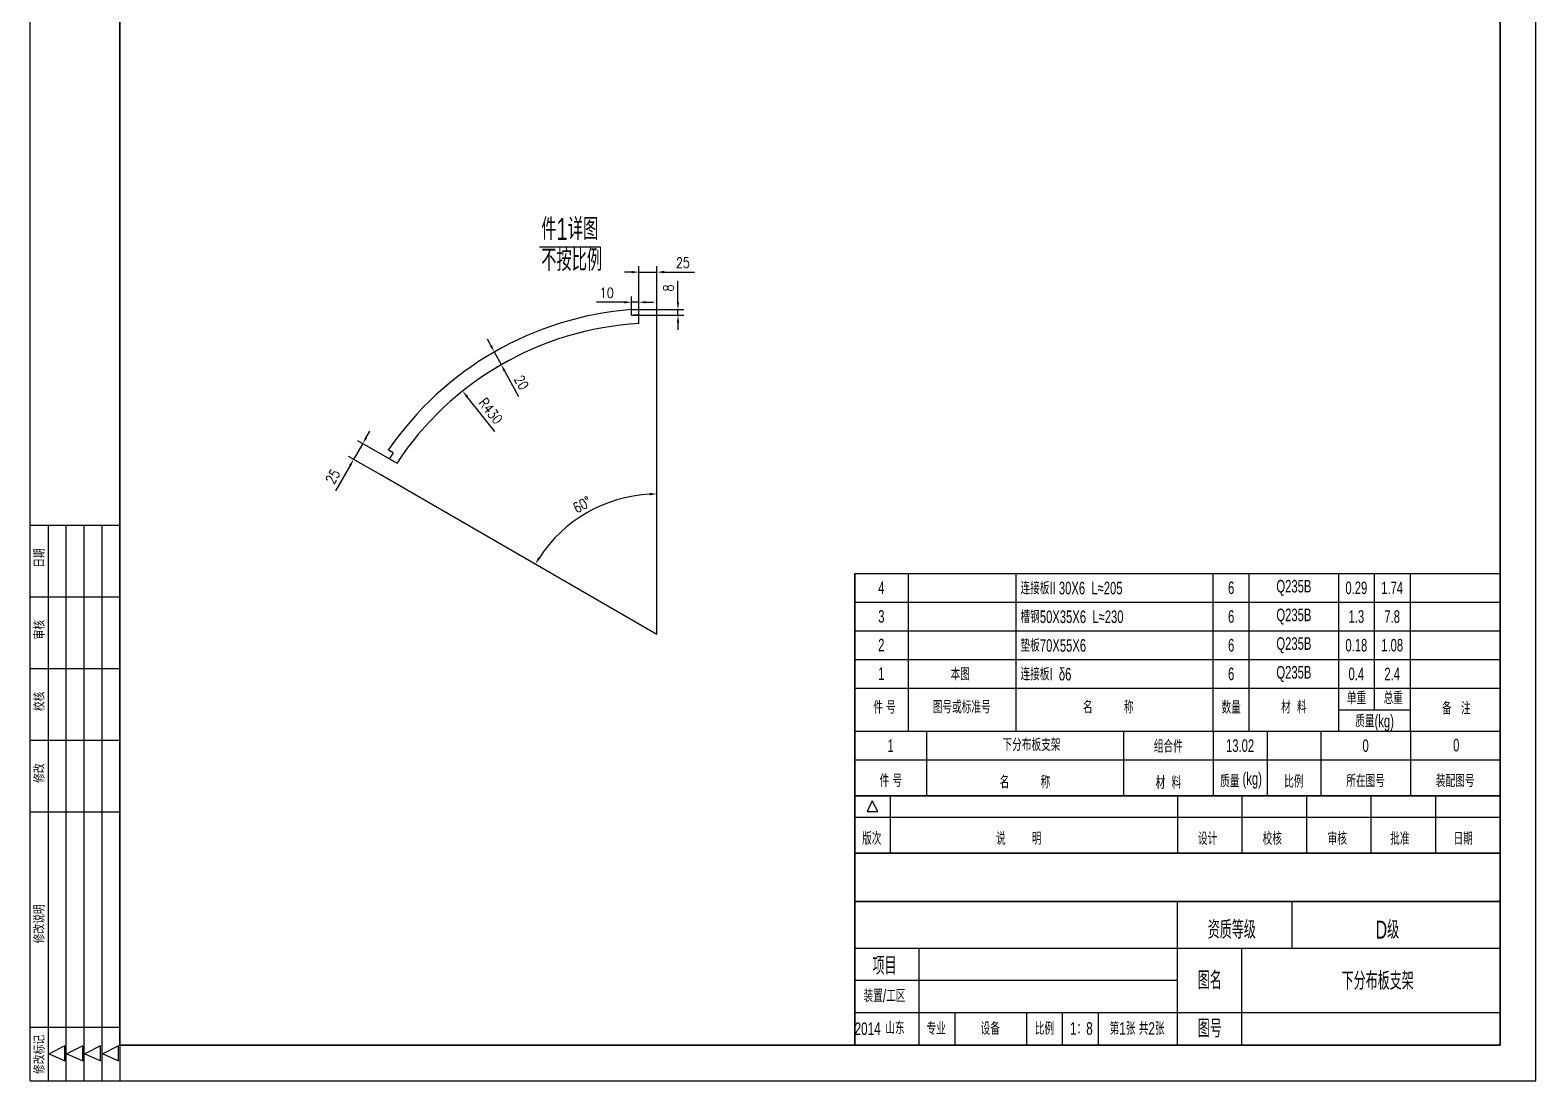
# Model space of a CAD drawing. Header units: millimetres. Extents: x 174648 to 205929, y -160248 to -145891.
# Drawn here: x 198610 to 200689, y -160222 to -158772 of the extents above; entities that cross this region are included whole.
import ezdxf
from ezdxf.enums import TextEntityAlignment as Align

# ---------------------------------------------------------------- set-up
doc = ezdxf.new("R2010")
doc.units = ezdxf.units.MM
doc.layers.add('图层1', color=4, linetype='Continuous', lineweight=35)
doc.styles.add('TH_GBDIM', font='romans.shx', dxfattribs={"width": 0.8, "bigfont": 'gbcbig.shx'})
doc.styles.add('样式 3.5', font='roms.shx', dxfattribs={"width": 0.7, "height": 3.5, "bigfont": 'hztxt.shx'})
doc.styles.add('样式 5', font='roms.shx', dxfattribs={"width": 0.67, "height": 5, "bigfont": 'hztxt.shx'})
doc.dimstyles.new('TH_GBDIM', dxfattribs={"dimtxt": 3.5, "dimasz": 2.5, "dimexe": 2, "dimexo": 0, "dimgap": 1.5, "dimtad": 1, "dimdec": 1, "dimzin": 0, "dimdsep": 46, "dimtxsty": 'TH_GBDIM', "dimcen": 2.5, "dimclrd": 130, "dimclre": 130, "dimclrt": 3, "dimadec": 0, "dimazin": 0, "dimtfac": 0.714286, "dimtdec": 1, "dimtmove": 0, "dimatfit": 3, "dimfxl": 0, "dimtzin": 0, "dimlwd": -1, "dimlwe": -1, "dimarcsym": 0})

# ---------------------------------------------------------------- blocks, each defined once
blk = doc.blocks.new('*D504')
at = {"color": 130, "linetype": 'Continuous'}
for p, q in [((199245.7, -159207.2), (199240.9, -159198.4)), ((199260.6, -159210.4), (199243.4, -159219.8)), ((199250.5, -159215.9), (199260, -159233.5)), ((199264.8, -159242.3), (199283.9, -159277.6))]:
    blk.add_line(p, q, dxfattribs=at)
at = {"color": 130}
blk.add_line((199270.1, -159228), (199253, -159237.3), dxfattribs=at)
for points in [[(199247.2, -159206.4), (199244.2, -159207.9), (199250.5, -159215.9)], [(199266.2, -159241.5), (199263.3, -159243.1), (199260, -159233.5)]]:
    blk.add_solid(points, dxfattribs=at)
at = {"layer": 'Defpoints', "color": 0}
for p in [(199260.6, -159210.4), (199270.1, -159228), (199260, -159233.5)]:
    blk.add_point(p, dxfattribs=at)
at = {"color": 3, "insert": (199288.1, -159258.2), "char_height": 14, "attachment_point": 5, "rotation": 298.4633, "style": 'TH_GBDIM', "bg_fill": 3, "box_fill_scale": 1.1, "bg_fill_color": 256, "bg_fill_true_color": 13158600, "bg_fill_transparency": 0}
blk.add_mtext('20', dxfattribs=at)
blk = doc.blocks.new('*D505')
at = {"color": 130, "linetype": 'Continuous'}
for p, q in [((199440.1, -159105.8), (199430.1, -159105.8)), ((199450.1, -159164.8), (199450.1, -159097.8)), ((199450.1, -159105.8), (199475.1, -159105.8)), ((199485.1, -159105.8), (199526.8, -159105.8))]:
    blk.add_line(p, q, dxfattribs=at)
at = {"color": 130}
blk.add_line((199475.1, -159164.8), (199475.1, -159097.8), dxfattribs=at)
for points in [[(199440.1, -159104.2), (199440.1, -159107.5), (199450.1, -159105.8)], [(199485.1, -159104.2), (199485.1, -159107.5), (199475.1, -159105.8)]]:
    blk.add_solid(points, dxfattribs=at)
at = {"layer": 'Defpoints', "color": 0}
for p in [(199475.1, -159105.8), (199450.1, -159164.8), (199475.1, -159164.8)]:
    blk.add_point(p, dxfattribs=at)
at = {"color": 3, "insert": (199510.9, -159092.8), "char_height": 14, "attachment_point": 5, "style": 'TH_GBDIM', "bg_fill": 3, "box_fill_scale": 1.1, "bg_fill_color": 256, "bg_fill_true_color": 13158600, "bg_fill_transparency": 0}
blk.add_mtext('{25}{}{}', dxfattribs=at)
blk = doc.blocks.new('*D506')
at = {"color": 130, "linetype": 'Continuous'}
for p, q in [((199073.8, -159334), (199078.8, -159325.3)), ((199068.8, -159342.6), (199056.3, -159364.3)), ((199115.8, -159369.8), (199061.9, -159338.6)), ((199051.3, -159373), (199031.3, -159407.7))]:
    blk.add_line(p, q, dxfattribs=at)
at = {"color": 130}
blk.add_line((199103.3, -159391.4), (199049.4, -159360.3), dxfattribs=at)
for points in [[(199072.4, -159333.1), (199075.3, -159334.8), (199068.8, -159342.6)], [(199049.9, -159372.1), (199052.8, -159373.8), (199056.3, -159364.3)]]:
    blk.add_solid(points, dxfattribs=at)
at = {"layer": 'Defpoints', "color": 0}
for p in [(199056.3, -159364.3), (199115.8, -159369.8), (199103.3, -159391.4)]:
    blk.add_point(p, dxfattribs=at)
at = {"color": 3, "insert": (199027.5, -159388.2), "char_height": 14, "attachment_point": 5, "rotation": 60, "style": 'TH_GBDIM', "bg_fill": 3, "box_fill_scale": 1.1, "bg_fill_color": 256, "bg_fill_true_color": 13158600, "bg_fill_transparency": 0}
blk.add_mtext('25', dxfattribs=at)
blk = doc.blocks.new('*D507')
at = {"color": 130, "linetype": 'Continuous'}
for p, q in [((199430.1, -159147.4), (199391.5, -159147.4)), ((199450.1, -159147.4), (199440.1, -159147.4)), ((199450.1, -159164.8), (199450.1, -159139.4)), ((199460.1, -159147.4), (199470.1, -159147.4))]:
    blk.add_line(p, q, dxfattribs=at)
at = {"color": 130}
blk.add_line((199440.1, -159164.8), (199440.1, -159139.4), dxfattribs=at)
for points in [[(199430.1, -159145.8), (199430.1, -159149.1), (199440.1, -159147.4)], [(199460.1, -159145.8), (199460.1, -159149.1), (199450.1, -159147.4)]]:
    blk.add_solid(points, dxfattribs=at)
at = {"layer": 'Defpoints', "color": 0}
for p in [(199440.1, -159147.4), (199440.1, -159164.8), (199450.1, -159164.8)]:
    blk.add_point(p, dxfattribs=at)
at = {"color": 3, "insert": (199405.8, -159134.4), "char_height": 14, "attachment_point": 5, "style": 'TH_GBDIM', "bg_fill": 3, "box_fill_scale": 1.1, "bg_fill_color": 256, "bg_fill_true_color": 13158600, "bg_fill_transparency": 0}
blk.add_mtext('10', dxfattribs=at)
blk = doc.blocks.new('*D508')
at = {"color": 130, "linetype": 'Continuous'}
for p, q in [((199504.1, -159147.4), (199504.1, -159117.9)), ((199440.1, -159165.4), (199512.1, -159165.4)), ((199504.1, -159165.4), (199504.1, -159157.4)), ((199504.1, -159175.4), (199504.1, -159185.4))]:
    blk.add_line(p, q, dxfattribs=at)
at = {"color": 130}
blk.add_line((199440.1, -159157.4), (199512.1, -159157.4), dxfattribs=at)
for points in [[(199502.5, -159147.4), (199505.8, -159147.4), (199504.1, -159157.4)], [(199502.5, -159175.4), (199505.8, -159175.4), (199504.1, -159165.4)]]:
    blk.add_solid(points, dxfattribs=at)
at = {"layer": 'Defpoints', "color": 0}
for p in [(199440.1, -159157.4), (199440.1, -159165.4), (199504.1, -159157.4)]:
    blk.add_point(p, dxfattribs=at)
at = {"color": 3, "insert": (199491.1, -159127.7), "char_height": 14, "attachment_point": 5, "rotation": 90, "style": 'TH_GBDIM', "bg_fill": 3, "box_fill_scale": 1.1, "bg_fill_color": 256, "bg_fill_true_color": 13158600, "bg_fill_transparency": 0}
blk.add_mtext('8', dxfattribs=at)
blk = doc.blocks.new('*D509')
at = {"color": 130, "linetype": 'Continuous'}
blk.add_line((199251.4, -159325.9), (199213, -159277.8), dxfattribs=at)
at = {"color": 130}
blk.add_solid([(199214.3, -159276.8), (199211.7, -159278.9), (199206.8, -159270)], dxfattribs=at)
at = {"layer": 'Defpoints', "color": 0}
for p in [(199206.8, -159270), (199475.1, -159606.1)]:
    blk.add_point(p, dxfattribs=at)
at = {"color": 3, "insert": (199245.5, -159297.6), "char_height": 14, "attachment_point": 5, "rotation": 308.6007, "style": 'TH_GBDIM', "bg_fill": 3, "box_fill_scale": 1.1, "bg_fill_color": 256, "bg_fill_true_color": 13158600, "bg_fill_transparency": 0}
blk.add_mtext('R430', dxfattribs=at)
blk = doc.blocks.new('*D510')
at = {"color": 130, "linetype": 'Continuous'}
blk.add_arc((199475.1, -159606.1), 194, 92.9538, 147.0462, dxfattribs=at)
at = {"color": 130}
for points in [[(199465, -159410.6), (199465.1, -159414), (199475.1, -159412.1)], [(199313.7, -159501.4), (199310.9, -159499.7), (199307.1, -159509.1)]]:
    blk.add_solid(points, dxfattribs=at)
at = {"layer": 'Defpoints', "color": 0}
for p in [(199475.1, -159156.1), (199092.9, -159385.4), (199408.7, -159423.8), (199475.1, -159606.1), (199475.1, -159606.1)]:
    blk.add_point(p, dxfattribs=at)
at = {"color": 3, "insert": (199371.6, -159426.8), "char_height": 14, "attachment_point": 5, "rotation": 30, "style": 'TH_GBDIM', "bg_fill": 3, "box_fill_scale": 1.1, "bg_fill_color": 256, "bg_fill_true_color": 13158600, "bg_fill_transparency": 0}
blk.add_mtext('60°', dxfattribs=at)

msp = doc.modelspace()

# ---------------------------------------------------------------- linework, layer by layer
at = {"color": 7, "linetype": 'Continuous'}
for p, q in [((198609.6, -160222.4), (198609.6, -157282.1)), ((200688.6, -160222.4), (200688.6, -157282.1)), ((198609.6, -159455.1), (198733.4, -159455.1)), ((198634.4, -159455.1), (198634.4, -160222.4)), ((198659.1, -159455.1), (198659.1, -160222.4)), ((198683.9, -159455.1), (198683.9, -160222.4)), ((198708.6, -159455.1), (198708.6, -160222.4)), ((198609.6, -159554.1), (198733.4, -159554.1)), ((198609.6, -159653.1), (198733.4, -159653.1)), ((198609.6, -159752.1), (198733.4, -159752.1)), ((198609.6, -159851.1), (198733.4, -159851.1)), ((198609.6, -160148.1), (198733.4, -160148.1)), ((198609.6, -160222.4), (200688.6, -160222.4))]:
    msp.add_line(p, q, dxfattribs=at)
for p, q in [((199312.8, -159070.9), (199397, -159070.9)), ((199440.1, -159165.4), (199440.1, -159157.4)), ((199450.1, -159176.8), (199450.1, -159164.8)), ((199111, -159355.4), (199104, -159351.4)), ((199115.8, -159369.8), (199105.4, -159363.8)), ((199748.1, -159521.9), (200639.1, -159521.9)), ((199822.4, -159739.7), (199822.4, -159521.9)), ((199970.9, -159739.7), (199970.9, -159521.9)), ((200243.1, -159739.7), (200243.1, -159521.9)), ((200292.6, -159739.7), (200292.6, -159521.9)), ((200416.4, -159739.7), (200416.4, -159521.9)), ((200465.9, -159710), (200465.9, -159521.9)), ((200515.4, -159739.7), (200515.4, -159521.9)), ((199748.1, -159561.5), (200639.1, -159561.5)), ((199748.1, -159601.1), (200639.1, -159601.1)), ((199748.1, -159640.7), (200639.1, -159640.7)), ((199748.1, -159680.3), (200639.1, -159680.3)), ((200416.4, -159710), (200515.4, -159710)), ((199748.1, -159739.7), (200639.1, -159739.7)), ((199748.1, -159828.8), (200639.1, -159828.8)), ((199797.6, -159908), (199797.6, -159828.8)), ((200193.6, -159828.8), (200193.6, -159908)), ((200282.7, -159828.8), (200282.7, -159908)), ((200371.8, -159828.8), (200371.8, -159908)), ((200460.9, -159828.8), (200460.9, -159908)), ((200550, -159828.8), (200550, -159908)), ((199748.1, -159841.7), (199748.1, -159866.5)), ((199772.2, -159835.6), (199765.4, -159850.7)), ((199765.4, -159850.7), (199779.9, -159850.7)), ((199779.9, -159850.7), (199772.2, -159835.6)), ((199748.1, -159858.5), (200639.1, -159858.5)), ((200193.6, -160172.9), (200193.6, -159974.9)), ((200352, -160039.2), (200352, -159974.9)), ((199748.1, -160039.2), (200639.1, -160039.2)), ((199837.2, -160172.9), (199837.2, -160039.2)), ((200282.7, -160172.9), (200282.7, -160039.2)), ((200193.6, -160083.8), (199748.1, -160083.8)), ((200639.1, -160128.3), (199748.1, -160128.3)), ((199886.7, -160172.9), (199886.7, -160128.3)), ((199985.7, -160172.9), (199985.7, -160128.3)), ((200035.2, -160172.9), (200035.2, -160128.3)), ((200084.7, -160172.9), (200084.7, -160128.3)), ((198657.5, -160173.8), (198635.8, -160184.9)), ((198635.8, -160184.9), (198657.5, -160194.7)), ((198657.5, -160194.7), (198657.5, -160173.8)), ((198682.2, -160173.8), (198660.5, -160184.9)), ((198660.5, -160184.9), (198682.2, -160194.7)), ((198682.2, -160194.7), (198682.2, -160173.8)), ((198707, -160173.8), (198685.3, -160184.9)), ((198685.3, -160184.9), (198707, -160194.7)), ((198707, -160194.7), (198707, -160173.8)), ((198731.7, -160173.8), (198710, -160184.9)), ((198710, -160184.9), (198731.7, -160194.7)), ((198731.7, -160194.7), (198731.7, -160173.8)), ((198733.4, -160172.9), (198733.4, -160222.4))]:
    msp.add_line(p, q)
at = {"color": 1, "ltscale": 1.5}
for q in [(199475.1, -159156.1), (199092.9, -159385.4)]:
    msp.add_line((199475.1, -159606.1), q, dxfattribs=at)
at = {"color": 4}
for p, q in [((199748.1, -159683.3), (199748.1, -159708.1)), ((199748.1, -159683.3), (199748.1, -159708.1)), ((199748.1, -159683.3), (199748.1, -159708.1)), ((199748.1, -159722.9), (199748.1, -159747.7))]:
    msp.add_line(p, q, dxfattribs=at)
for points in [[(199847.1, -159739.7), (199847.1, -159828.8)], [(200119.4, -159739.7), (200119.4, -159828.8)], [(200243.1, -159739.7), (200243.1, -159828.8)], [(200317.4, -159739.7), (200317.4, -159828.8)], [(200391.6, -159739.7), (200391.6, -159828.8)], [(200515.4, -159739.7), (200515.4, -159828.8)], [(199748.1, -159779.3), (200639.1, -159779.3)]]:
    msp.add_lwpolyline(points)
for radius, start, end in [(450, 94.4608, 145.5392), (442, 93.2424, 94.5418), (430, 93.333, 146.667), (442, 145.4582, 146.7576)]:
    msp.add_arc((199475.1, -159606.1), radius, start, end)
at = {"layer": '图层1'}
for p, q in [((198733.4, -157331.6), (198733.4, -160172.9)), ((200639.1, -160172.9), (200639.1, -157331.6)), ((200639.1, -160172.9), (200639.1, -157331.6)), ((199748.1, -159866.5), (199748.1, -159521.9)), ((199748.1, -159908), (199748.1, -159531.8)), ((199748.1, -159908), (199748.1, -159531.8)), ((199748.1, -159828.8), (200639.1, -159828.8)), ((200639.1, -159908), (199748.1, -159908)), ((199748.1, -159908), (199748.1, -159974.9)), ((199748.1, -159908), (199748.1, -159974.9)), ((199748.1, -159974.9), (200639.1, -159974.9)), ((199748.1, -159974.9), (200639.1, -159974.9)), ((200639.1, -159974.9), (199748.1, -159974.9)), ((199748.1, -160172.9), (199748.1, -159974.9)), ((198733.4, -160172.9), (200639.1, -160172.9))]:
    msp.add_line(p, q, dxfattribs=at)

# ---------------------------------------------------------------- texts
at = {"style": '样式 3.5', "width": 0.67}
for s, height, p in [('4', 17.3, (199780.6, -159550.1)), ('连接板II 30X6  L≈205', 17.325, (199977, -159550.7)), ('3', 17.3, (199780.6, -159589.7)), ('槽钢50X35X6  L≈230', 17.325, (199977, -159590.3)), ('2', 17.3, (199780.6, -159629.3)), ('垫板70X55X6', 17.33, (199977, -159629.9)), ('1', 17.3, (199780.6, -159668.9)), ('本图', 17.33, (199880.5, -159669.5)), ('连接板I  δ6', 17.33, (199977, -159669.5)), ('下分布板支架', 17.33, (199952.1, -159767)), ('(kg)', 17.32, (200283.6, -159813.7))]:
    msp.add_text(s, height=height, dxfattribs=at).set_placement(p)
for s, height, p in [('6', 17.3, (200267.9, -159541.7)), ('Q235B', 17.33, (200354.5, -159541.7)), ('6', 17.3, (200267.9, -159581.3)), ('Q235B', 17.33, (200354.5, -159581.3)), ('6', 17.3, (200267.9, -159620.9)), ('Q235B', 17.33, (200354.5, -159620.9)), ('6', 17.3, (200267.9, -159660.5)), ('Q235B', 17.33, (200354.5, -159660.5)), ('单重', 17.32, (200441, -159693)), ('总重', 17.32, (200491.7, -159692.9)), ('件 号', 17.32, (199789.3, -159705.9)), ('图号或标准号', 17.32, (199895.9, -159705.4)), ('名          称', 17.325, (200098.2, -159705.5)), ('数量', 17.32, (200267.9, -159705.9)), ('材  料', 17.32, (200354.5, -159705.4)), ('备   注', 17.32, (200578.8, -159707.1)), ('质量(kg)', 17.32, (200465.9, -159727.4)), ('组合件', 17.32, (200181.2, -159759.5)), ('0', 17.3, (200578.6, -159758.8)), ('1', 17.3, (199797.6, -159759.5)), ('13.02', 17.33, (200280.2, -159759.5)), ('0', 17.3, (200453.5, -159759.5)), ('件 号', 17.32, (199798, -159807)), ('名          称', 17.325, (199983.2, -159808.9)), ('材  料', 17.32, (200181.2, -159809.8)), ('质量', 17.32, (200266, -159807.7)), ('比例', 17.32, (200354.5, -159808.1)), ('所在图号', 17.32, (200453.5, -159807.3)), ('装配图号', 17.32, (200577.2, -159807.3))]:
    msp.add_text(s, height=height, dxfattribs=at).set_placement(p, align=Align.MIDDLE)
at = {"color": 1, "style": '样式 3.5', "width": 0.67}
for s, p in [('0.29', (200440.7, -159541.7)), ('1.74', (200490.2, -159541.7)), ('1.3', (200440.7, -159581.3)), ('7.8', (200490.2, -159581.3)), ('0.18', (200440.7, -159620.9)), ('1.08', (200490.2, -159620.9)), ('0.4', (200440.7, -159660.5)), ('2.4', (200490.2, -159660.5))]:
    msp.add_text(s, height=17.33, dxfattribs=at).set_placement(p, align=Align.MIDDLE)
at = {"char_height": 30, "width": 314.203, "attachment_point": 1, "style": '样式 3.5'}
for s, insert in [('件1详图', (199315.4, -159031.3)), ('不按比例', (199315.4, -159074.2))]:
    msp.add_mtext(s, dxfattribs=dict(at, insert=insert))
at = {"char_height": 14.85, "attachment_point": 5, "rotation": 90, "style": '样式 3.5'}
for s, insert in [('日期', (198622.3, -159500.4)), ('审核', (198622.3, -159599.4)), ('校核', (198622.3, -159698.4)), ('修改', (198622.3, -159797.4)), ('修改说明', (198622.3, -160005.5)), ('修改标记', (198622.3, -160185.8))]:
    msp.add_mtext(s, dxfattribs=dict(at, insert=insert))
at = {"attachment_point": 5}
for s, insert, char_height, style in [('版次', (199771.7, -159887.9), 17.32, '样式 3.5'), ('说        明', (199974.6, -159887.9), 17.32, '样式 3.5'), ('设计', (200235.4, -159887.9), 17.32, '样式 3.5'), ('校核', (200324.7, -159887.9), 17.32, '样式 3.5'), ('审核', (200414.4, -159887.9), 17.32, '样式 3.5'), ('批准', (200500.8, -159887.9), 17.32, '样式 3.5'), ('日期', (200588.2, -159887.9), 17.32, '样式 3.5'), ('资质等级', (200268.8, -160013.7), 24.75, '样式 5'), ('D级', (200483.5, -160013.7), 24.75, '样式 5'), ('项目', (199789.3, -160063.4), 24.75, '样式 5'), ('图名', (200238.4, -160083.6), 24.75, '样式 5'), ('下分布板支架', (200470.2, -160084.3), 24.75, '样式 5'), ('装置/工区', (199789.3, -160105), 17.32, '样式 3.5'), ('2014', (199765.9, -160150.4), 17.32, '样式 3.5'), ('山东', (199803.7, -160149.3), 17.32, '样式 3.5'), ('专业', (199860.7, -160150.1), 17.32, '样式 3.5'), ('设备', (199935.2, -160150.1), 17.32, '样式 3.5'), ('比例', (200010.1, -160150.1), 17.32, '样式 3.5'), ('1：8', (200061.1, -160150.1), 17.32, '样式 3.5'), ('第1张 共2张', (200138, -160150.1), 17.32, '样式 3.5'), ('图号', (200238.4, -160150.1), 24.75, '样式 5')]:
    msp.add_mtext(s, dxfattribs=dict(at, insert=insert, char_height=char_height, style=style))

# ---------------------------------------------------------------- next in the draw order: dimensions: what is measured, and where the dimension line sits
dim = msp.add_linear_dim(base=(199475.1, -159105.8), p1=(199450.1, -159164.8), p2=(199475.1, -159164.8), text='{<>}{}{}', dimstyle='TH_GBDIM', override={"dimscale": 4, "dimgap": 1.5, "dimtad": 1, "dimjust": 0, "dimdec": 0, "dimlfac": 1, "dimse1": 0, "dimse2": 0, "dimsd1": 0, "dimsd2": 0, "dimtfill": 1})
dim.commit()
dim.dimension.update_dxf_attribs({"geometry": '*D505', "text_midpoint": (199510.9, -159092.8)})
for p1, p2, distance, picture, middle in [((199260.6, -159210.4), (199270.1, -159228), -11.5, '*D504', (199288.1, -159258.2)), ((199115.8, -159369.8), (199103.3, -159391.4), -54.2, '*D506', (199027.5, -159388.2))]:
    dim = msp.add_aligned_dim(p1=p1, p2=p2, distance=distance, dimstyle='TH_GBDIM', override={"dimscale": 4, "dimdec": 0, "dimtfill": 1})
    dim.commit()
    dim.dimension.update_dxf_attribs({"geometry": picture, "text_midpoint": middle})

# ---------------------------------------------------------------- next in the draw order: dimensions: what is measured, and where the dimension line sits
dim = msp.add_aligned_dim(p1=(199450.1, -159164.8), p2=(199440.1, -159164.8), distance=-17.3, dimstyle='TH_GBDIM', override={"dimscale": 4, "dimdec": 0, "dimtfill": 1})
dim.commit()
dim.dimension.update_dxf_attribs({"geometry": '*D507', "text_midpoint": (199405.8, -159134.4)})
dim = msp.add_radius_dim(center=(199475.1, -159606.1), mpoint=(199206.8, -159270), dimstyle='TH_GBDIM', override={"dimscale": 4, "dimdec": 0, "dimtfill": 1})
dim.commit()
dim.dimension.update_dxf_attribs({"geometry": '*D509', "text_midpoint": (199235.3, -159305.7), "dimtype": 164})

# ---------------------------------------------------------------- next in the draw order: dimensions: what is measured, and where the dimension line sits
dim = msp.add_aligned_dim(p1=(199440.1, -159165.4), p2=(199440.1, -159157.4), distance=-64.1, dimstyle='TH_GBDIM', override={"dimscale": 4, "dimdec": 0, "dimtfill": 1})
dim.commit()
dim.dimension.update_dxf_attribs({"geometry": '*D508', "text_midpoint": (199491.1, -159127.7)})

# ---------------------------------------------------------------- next in the draw order: dimensions: what is measured, and where the dimension line sits
dim = msp.add_angular_dim_2l(base=(199408.7, -159423.8), line1=((199475.1, -159606.1), (199475.1, -159156.1)), line2=((199475.1, -159606.1), (199092.9, -159385.4)), dimstyle='TH_GBDIM', override={"dimscale": 4, "dimdec": 0, "dimtfill": 1})
dim.commit()
dim.dimension.update_dxf_attribs({"geometry": '*D510', "text_midpoint": (199371.6, -159426.8)})

doc.saveas('drawing.dxf')
